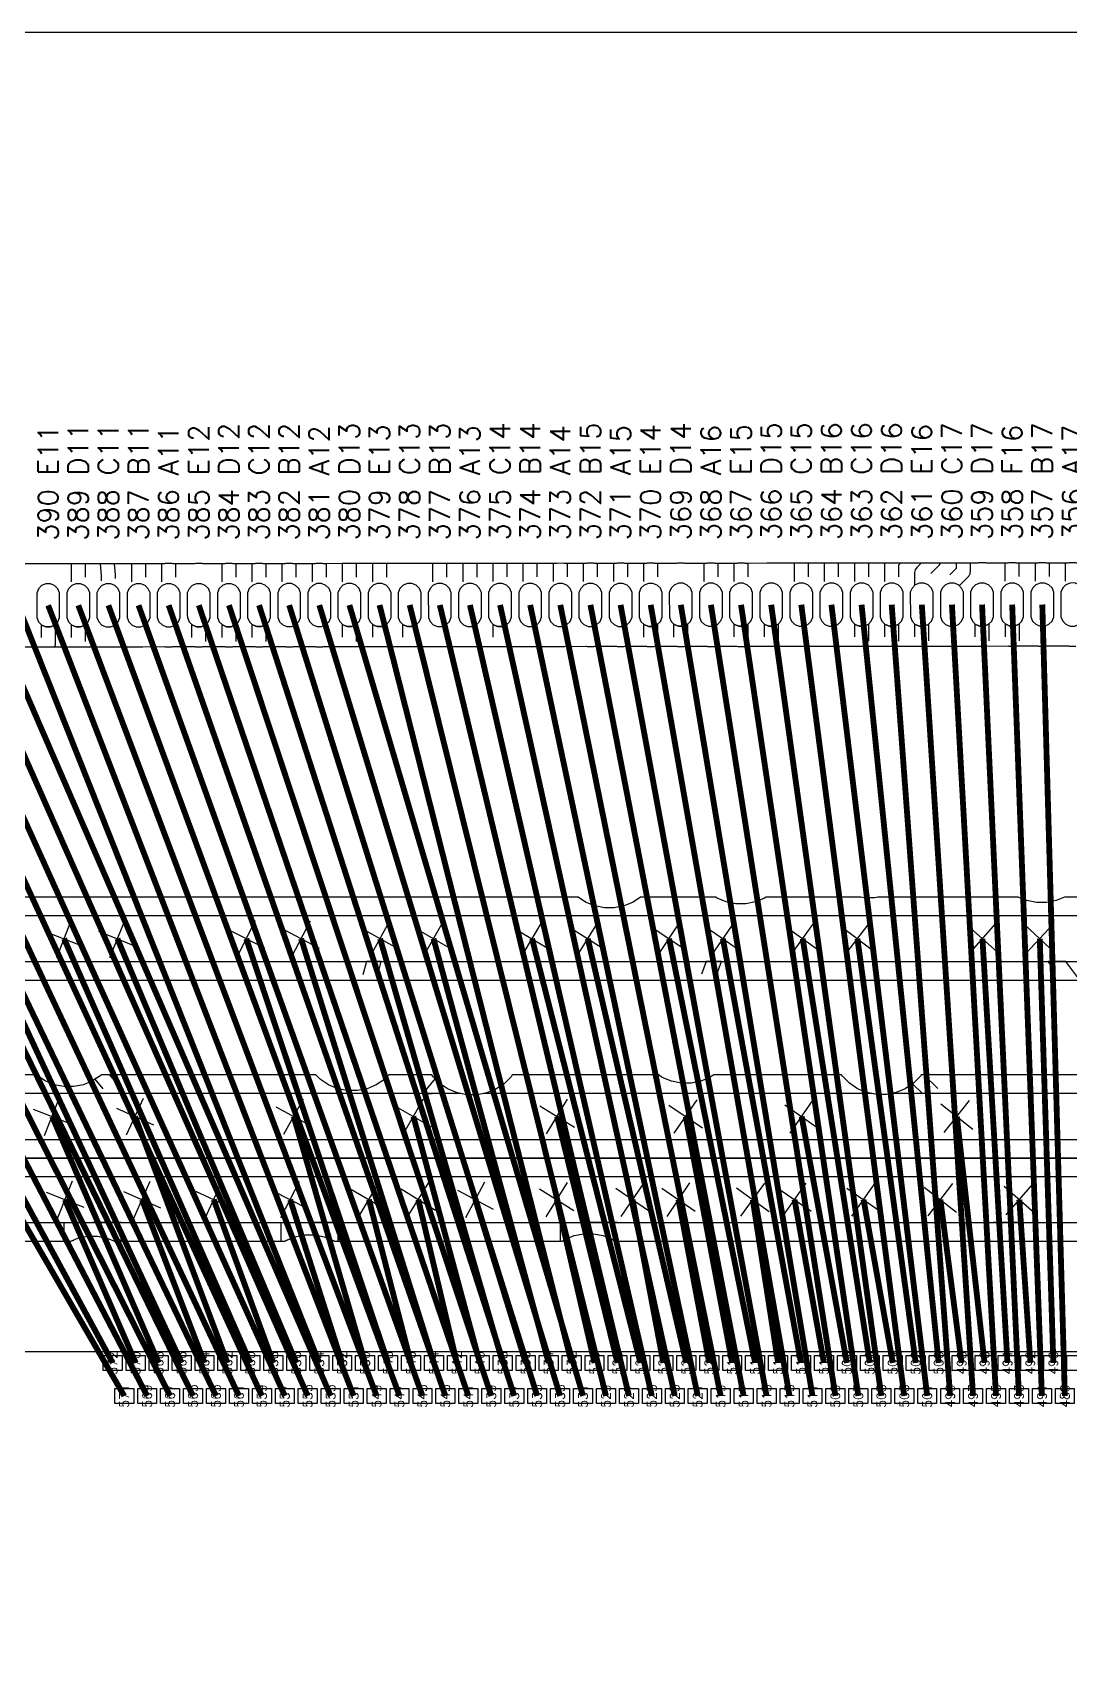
# Model space of a CAD drawing. Extents: x -8.5 to 8.5, y -8.5 to 8.5.
# Drawn here: x -3.71 to -0.1, y 2.83 to 8.5 of the extents above; entities that cross this region are included whole.
import ezdxf
from ezdxf.enums import TextEntityAlignment as Align

# ---------------------------------------------------------------- set-up
doc = ezdxf.new("R2010")
doc.units = 0
doc.header["$MEASUREMENT"] = 0
doc.linetypes.add('DASHED', pattern=[0.03, 0.015, -0.015])
for name, color, linetype in [('COPPER', 40, 'CONTINUOUS'), ('DIE_1', 5, 'CONTINUOUS'), ('DIE_PAD_1', 7, 'CONTINUOUS'), ('DIE_PAD_TEXT_1', 5, 'CONTINUOUS'), ('DIE_TEXT_1', 5, 'CONTINUOUS'), ('FINGER_PAD_1', 7, 'CONTINUOUS'), ('FINGER_TEXT_1', 4, 'CONTINUOUS'), ('RING_5', 1, 'CONTINUOUS'), ('RING_6', 6, 'CONTINUOUS'), ('RING_7', 3, 'CONTINUOUS'), ('TOPSOLDERMASK', 4, 'CONTINUOUS'), ('WIRE_TIER_1', 3, 'CONTINUOUS'), ('WIRE_TIER_2', 1, 'CONTINUOUS'), ('WIRE_TIER_3', 6, 'CONTINUOUS')]:
    doc.layers.add(name, color=color, linetype=linetype)
doc.styles.add('FONT0', font='romans', dxfattribs={"height": 1})

# ---------------------------------------------------------------- blocks, each defined once
blk = doc.blocks.new('FINGER-100X250OBR_1')
at = {"layer": 'FINGER_PAD_1', "flags": 128}
blk.add_lwpolyline([(0.00795, 0.07499), (-0.00795, 0.07499), (-0.02265, 0.0689), (-0.0339, 0.05765), (-0.03999, 0.04295), (-0.04, 0.035), (-0.04, -0.035), (-0.03999, -0.04295), (-0.0339, -0.05765), (-0.02265, -0.0689), (-0.00795, -0.07499), (0.00795, -0.07499), (0.02265, -0.0689), (0.0339, -0.05765), (0.03999, -0.04295), (0.04, -0.035), (0.04, 0.035), (0.03999, 0.04295), (0.0339, 0.05765), (0.02265, 0.0689)], close=True, dxfattribs=at)
blk = doc.blocks.new('WIRE_TIER_1')
at = {"layer": 'WIRE_TIER_1', "flags": 128}
for points in [[(0.04999, 0.04999), (-0.04999, -0.04998)], [(-0.04998, 0.04999), (0.04997, -0.04999)]]:
    blk.add_lwpolyline(points, dxfattribs=at)

msp = doc.modelspace()

# ---------------------------------------------------------------- linework, layer by layer
at = {"layer": 'COPPER', "linetype": 'DASHED', "ltscale": 2, "flags": 128}
for points in [[(-3.54153, 6.64766), (-3.56515, 6.64765), (-3.56788, 6.6471), (-3.57832, 6.64709), (-3.5783, 6.60766), (-3.57829, 6.60761), (-3.57826, 6.56922), (-3.57594, 6.57155), (-3.56124, 6.57765), (-3.54534, 6.57766), (-3.53063, 6.57158), (-3.52829, 6.56924), (-3.52832, 6.60761), (-3.52831, 6.60766), (-3.52832, 6.60771), (-3.52835, 6.64714), (-3.53884, 6.64713)], [(-3.43648, 6.64774), (-3.4601, 6.64773), (-3.46282, 6.64719), (-3.477, 6.64718), (-3.47325, 6.60653), (-3.47322, 6.5693), (-3.47089, 6.57163), (-3.45619, 6.57773), (-3.44029, 6.57774), (-3.42558, 6.57166), (-3.42324, 6.56933), (-3.42327, 6.60755), (-3.42326, 6.60774), (-3.42338, 6.61003), (-3.42338, 6.61007), (-3.42339, 6.61019), (-3.4234, 6.61027), (-3.42681, 6.64722), (-3.43381, 6.64721)], [(-3.33143, 6.64782), (-3.35505, 6.64781), (-3.35775, 6.64727), (-3.36823, 6.64726), (-3.3682, 6.60782), (-3.3682, 6.60781), (-3.36817, 6.56938), (-3.36584, 6.57171), (-3.35114, 6.57781), (-3.33524, 6.57782), (-3.32053, 6.57174), (-3.31819, 6.56941), (-3.31822, 6.60763), (-3.31821, 6.60782), (-3.31823, 6.6082), (-3.31826, 6.6473), (-3.32877, 6.64729)], [(-3.22638, 6.64791), (-3.25, 6.6479), (-3.25273, 6.64735), (-3.26318, 6.64734), (-3.26312, 6.56947), (-3.26079, 6.5718), (-3.24609, 6.5779), (-3.23019, 6.57791), (-3.21548, 6.57183), (-3.21315, 6.5695), (-3.2132, 6.64739), (-3.22369, 6.64738)], [(-3.01628, 6.64807), (-3.0399, 6.64806), (-3.0426, 6.64752), (-3.05307, 6.64751), (-3.05305, 6.60807), (-3.05304, 6.60802), (-3.05301, 6.56963), (-3.05069, 6.57196), (-3.03599, 6.57806), (-3.02009, 6.57807), (-3.00538, 6.57199), (-3.00304, 6.56965), (-3.00307, 6.60802), (-3.00306, 6.60807), (-3.00307, 6.60812), (-3.0031, 6.64755), (-3.01362, 6.64754)], [(-2.91123, 6.64816), (-2.93485, 6.64815), (-2.93758, 6.6476), (-2.94803, 6.64759), (-2.948, 6.60816), (-2.94799, 6.60811), (-2.94796, 6.56972), (-2.94564, 6.57205), (-2.93094, 6.57815), (-2.91504, 6.57816), (-2.90033, 6.57208), (-2.89799, 6.56974), (-2.89802, 6.60811), (-2.89801, 6.60816), (-2.89802, 6.60821), (-2.89805, 6.64764), (-2.90854, 6.64763)], [(-2.80618, 6.64824), (-2.8298, 6.64823), (-2.83251, 6.64769), (-2.84298, 6.64768), (-2.84292, 6.5698), (-2.84059, 6.57213), (-2.82589, 6.57823), (-2.80999, 6.57824), (-2.79528, 6.57216), (-2.79295, 6.56983), (-2.793, 6.64772), (-2.80351, 6.64771)], [(-2.70113, 6.64833), (-2.72475, 6.64832), (-2.72749, 6.64777), (-2.73793, 6.64776), (-2.7379, 6.60833), (-2.7379, 6.60832), (-2.73787, 6.56989), (-2.73554, 6.57222), (-2.72084, 6.57832), (-2.70494, 6.57833), (-2.69023, 6.57225), (-2.68789, 6.56992), (-2.68792, 6.60814), (-2.68791, 6.60833), (-2.68793, 6.60871), (-2.68796, 6.6478), (-2.69843, 6.64779)], [(-2.59608, 6.64841), (-2.6197, 6.6484), (-2.62243, 6.64786), (-2.63288, 6.64785), (-2.63285, 6.60841), (-2.63284, 6.60836), (-2.63281, 6.56997), (-2.63049, 6.5723), (-2.61579, 6.5784), (-2.59989, 6.57841), (-2.58518, 6.57233), (-2.58284, 6.56999), (-2.58287, 6.60836), (-2.58286, 6.60841), (-2.58287, 6.60846), (-2.5829, 6.64789), (-2.59339, 6.64788)], [(-2.49103, 6.64849), (-2.51465, 6.64848), (-2.51736, 6.64794), (-2.52783, 6.64793), (-2.5278, 6.60849), (-2.52779, 6.60844), (-2.52776, 6.57005), (-2.52544, 6.57238), (-2.51074, 6.57848), (-2.49484, 6.57849), (-2.48013, 6.57241), (-2.47779, 6.57007), (-2.47782, 6.60844), (-2.47781, 6.60849), (-2.47782, 6.60854), (-2.47785, 6.64797), (-2.48836, 6.64796)], [(-2.28093, 6.64866), (-2.30455, 6.64865), (-2.30728, 6.64811), (-2.31765, 6.6481), (-2.31763, 6.57026), (-2.31534, 6.57255), (-2.30064, 6.57865), (-2.28474, 6.57866), (-2.27003, 6.57258), (-2.26766, 6.57022), (-2.26768, 6.64814), (-2.27824, 6.64813)], [(-2.17588, 6.64874), (-2.1995, 6.64873), (-2.20221, 6.64819), (-2.21268, 6.64818), (-2.21262, 6.5703), (-2.21029, 6.57263), (-2.19559, 6.57873), (-2.17969, 6.57874), (-2.16498, 6.57266), (-2.16265, 6.57033), (-2.16271, 6.64822), (-2.17321, 6.64821)], [(-2.07083, 6.64883), (-2.09445, 6.64882), (-2.09719, 6.64827), (-2.10763, 6.64826), (-2.1076, 6.60883), (-2.10759, 6.60878), (-2.10756, 6.57039), (-2.10524, 6.57272), (-2.09054, 6.57882), (-2.07464, 6.57883), (-2.05993, 6.57275), (-2.05759, 6.57041), (-2.05762, 6.60878), (-2.05761, 6.60883), (-2.05762, 6.60888), (-2.05765, 6.64831), (-2.06813, 6.6483)], [(-1.96578, 6.64891), (-1.9894, 6.6489), (-1.99212, 6.64836), (-2.00258, 6.64835), (-2.00252, 6.57047), (-2.00019, 6.5728), (-1.98549, 6.5789), (-1.96959, 6.57891), (-1.95488, 6.57283), (-1.95254, 6.5705), (-1.9526, 6.64839), (-1.9631, 6.64838)], [(-1.86073, 6.649), (-1.88435, 6.64899), (-1.88711, 6.64844), (-1.89753, 6.64843), (-1.8975, 6.609), (-1.89749, 6.60879), (-1.89746, 6.57056), (-1.89514, 6.57289), (-1.88044, 6.57899), (-1.86454, 6.579), (-1.84983, 6.57292), (-1.84749, 6.57058), (-1.84752, 6.60881), (-1.84751, 6.609), (-1.84752, 6.60919), (-1.84755, 6.64847), (-1.85801, 6.64846)], [(-1.75568, 6.64908), (-1.7793, 6.64907), (-1.78204, 6.64852), (-1.79248, 6.64851), (-1.79245, 6.60908), (-1.79244, 6.60887), (-1.79241, 6.57064), (-1.79009, 6.57297), (-1.77539, 6.57907), (-1.75949, 6.57908), (-1.74478, 6.573), (-1.74244, 6.57066), (-1.74247, 6.60889), (-1.74246, 6.60908), (-1.74247, 6.60927), (-1.7425, 6.64856), (-1.75298, 6.64855)], [(-1.65063, 6.64916), (-1.67425, 6.64915), (-1.67697, 6.64861), (-1.68743, 6.6486), (-1.6874, 6.60916), (-1.6874, 6.60915), (-1.68737, 6.57072), (-1.68504, 6.57305), (-1.67034, 6.57915), (-1.65444, 6.57916), (-1.63973, 6.57308), (-1.63739, 6.57075), (-1.63742, 6.60897), (-1.63741, 6.60916), (-1.63743, 6.60954), (-1.63746, 6.64864), (-1.64795, 6.64863)], [(-1.54558, 6.64925), (-1.5692, 6.64924), (-1.57196, 6.64869), (-1.58237, 6.64868), (-1.58235, 6.60925), (-1.58234, 6.6092), (-1.58231, 6.57081), (-1.57999, 6.57314), (-1.56529, 6.57924), (-1.54939, 6.57925), (-1.53468, 6.57317), (-1.53234, 6.57083), (-1.53237, 6.6092), (-1.53236, 6.60925), (-1.53237, 6.6093), (-1.5324, 6.64872), (-1.54287, 6.64871)], [(-1.33548, 6.64941), (-1.3591, 6.6494), (-1.36182, 6.64886), (-1.37228, 6.64885), (-1.37225, 6.60941), (-1.37224, 6.6092), (-1.37221, 6.57097), (-1.36989, 6.5733), (-1.35519, 6.5794), (-1.33929, 6.57941), (-1.32458, 6.57333), (-1.32224, 6.57099), (-1.32227, 6.60922), (-1.32226, 6.60941), (-1.32227, 6.6096), (-1.3223, 6.64889), (-1.3328, 6.64888)], [(-1.23043, 6.6495), (-1.25405, 6.64949), (-1.2568, 6.64894), (-1.26723, 6.64893), (-1.2672, 6.6095), (-1.26719, 6.60945), (-1.26716, 6.57106), (-1.26484, 6.57339), (-1.25014, 6.57949), (-1.23424, 6.5795), (-1.21953, 6.57342), (-1.21719, 6.57108), (-1.21722, 6.60945), (-1.21721, 6.6095), (-1.21722, 6.60955), (-1.21725, 6.64897), (-1.22772, 6.64896)], [(-1.02033, 6.64967), (-1.04395, 6.64966), (-1.04672, 6.64911), (-1.05712, 6.6491), (-1.05707, 6.57123), (-1.05474, 6.57356), (-1.04004, 6.57966), (-1.02414, 6.57967), (-1.00943, 6.57359), (-1.00709, 6.57125), (-1.00715, 6.64914), (-1.0176, 6.64913)], [(-0.91528, 6.64975), (-0.9389, 6.64974), (-0.94165, 6.64919), (-0.95208, 6.64918), (-0.95202, 6.5713), (-0.94969, 6.57364), (-0.93499, 6.57974), (-0.91909, 6.57975), (-0.90438, 6.57367), (-0.90205, 6.57134), (-0.9021, 6.64922), (-0.91257, 6.64921)], [(-0.81023, 6.64983), (-0.83385, 6.64982), (-0.83659, 6.64927), (-0.84702, 6.64926), (-0.847, 6.60983), (-0.84699, 6.60978), (-0.84696, 6.57139), (-0.84464, 6.57372), (-0.82994, 6.57982), (-0.81404, 6.57983), (-0.79933, 6.57375), (-0.79699, 6.57141), (-0.79702, 6.60978), (-0.79701, 6.60983), (-0.79702, 6.60988), (-0.79705, 6.64931), (-0.80754, 6.6493)], [(-0.70518, 6.64992), (-0.7288, 6.64991), (-0.73157, 6.64936), (-0.74197, 6.64935), (-0.74195, 6.60992), (-0.74194, 6.60987), (-0.74191, 6.57148), (-0.73959, 6.57381), (-0.72489, 6.57991), (-0.70899, 6.57992), (-0.69428, 6.57384), (-0.69194, 6.5715), (-0.69197, 6.60987), (-0.69196, 6.60992), (-0.69197, 6.60997), (-0.69199, 6.64319), (-0.68579, 6.64939), (-0.70245, 6.64938)], [(-0.60013, 6.65), (-0.61444, 6.64999), (-0.6296, 6.63483), (-0.62959, 6.63482), (-0.63501, 6.62672), (-0.63691, 6.61716), (-0.6369, 6.61711), (-0.6369, 6.60998), (-0.63689, 6.60995), (-0.63686, 6.57156), (-0.63454, 6.57389), (-0.61984, 6.57999), (-0.60394, 6.58), (-0.58923, 6.57392), (-0.58689, 6.57158), (-0.58692, 6.60682), (-0.54989, 6.64387), (-0.54613, 6.6495), (-0.59742, 6.64946)], [(-0.44257, 6.64959), (-0.4924, 6.64955), (-0.49255, 6.64958), (-0.49255, 6.63045), (-0.52441, 6.59858), (-0.52452, 6.59848), (-0.52617, 6.59666), (-0.52763, 6.59469), (-0.52889, 6.59259), (-0.52994, 6.59037), (-0.53077, 6.58806), (-0.53136, 6.58568), (-0.53172, 6.58326), (-0.53184, 6.58081), (-0.53184, 6.5808), (-0.53183, 6.57163), (-0.5295, 6.57397), (-0.5148, 6.58007), (-0.4989, 6.58008), (-0.48419, 6.574), (-0.48126, 6.57107), (-0.44989, 6.60243), (-0.44824, 6.60425), (-0.44678, 6.60622), (-0.44552, 6.60832), (-0.44447, 6.61054), (-0.44364, 6.61285), (-0.44305, 6.61523), (-0.44269, 6.61765), (-0.44256, 6.6201), (-0.44257, 6.62029)], [(-0.28499, 6.65025), (-0.30861, 6.65024), (-0.31136, 6.64969), (-0.32179, 6.64968), (-0.32176, 6.61025), (-0.32175, 6.6102), (-0.32172, 6.57181), (-0.3194, 6.57414), (-0.3047, 6.58024), (-0.2888, 6.58025), (-0.27409, 6.57417), (-0.27175, 6.57183), (-0.27178, 6.6102), (-0.27177, 6.61025), (-0.27178, 6.6103), (-0.27181, 6.64972), (-0.28228, 6.64971)], [(-0.17994, 6.65034), (-0.20356, 6.65033), (-0.20634, 6.64977), (-0.21674, 6.64976), (-0.21668, 6.5719), (-0.21435, 6.57423), (-0.19965, 6.58033), (-0.18375, 6.58034), (-0.16904, 6.57426), (-0.16671, 6.57193), (-0.16677, 6.64981), (-0.1772, 6.6498)], [(-0.07489, 6.65042), (-0.09851, 6.65041), (-0.10128, 6.64986), (-0.11169, 6.64985), (-0.11166, 6.61042), (-0.11165, 6.61021), (-0.11162, 6.57198), (-0.1093, 6.57431), (-0.0946, 6.58041), (-0.0787, 6.58042), (-0.06399, 6.57434), (-0.06165, 6.572), (-0.06168, 6.61023), (-0.06167, 6.61042), (-0.06168, 6.61061), (-0.06171, 6.64989), (-0.07217, 6.64988)], [(-3.63324, 6.43601), (-3.63557, 6.43368), (-3.65027, 6.42758), (-3.66617, 6.42757), (-3.68088, 6.43365), (-3.68322, 6.43598), (-3.68319, 6.39757), (-3.68318, 6.39736), (-3.68317, 6.37581), (-3.70091, 6.35807), (-3.67261, 6.35809), (-3.66998, 6.35757), (-3.64636, 6.35758), (-3.64369, 6.35811), (-3.63429, 6.35812), (-3.63425, 6.35823), (-3.63366, 6.36061), (-3.6333, 6.36303), (-3.63317, 6.36548), (-3.63318, 6.36567), (-3.63321, 6.39738), (-3.6332, 6.39757), (-3.63321, 6.39776)], [(-3.5282, 6.4361), (-3.53052, 6.43377), (-3.54522, 6.42767), (-3.56112, 6.42766), (-3.57583, 6.43374), (-3.57817, 6.43608), (-3.57814, 6.39766), (-3.57814, 6.39765), (-3.57811, 6.35816), (-3.56753, 6.35817), (-3.56493, 6.35766), (-3.54131, 6.35767), (-3.53867, 6.3582), (-3.52813, 6.35821), (-3.52816, 6.39747), (-3.52815, 6.39766), (-3.52817, 6.39804)], [(-3.108, 6.43643), (-3.11032, 6.4341), (-3.12502, 6.428), (-3.14092, 6.42799), (-3.15563, 6.43407), (-3.15797, 6.43641), (-3.15794, 6.39799), (-3.15794, 6.39797), (-3.15791, 6.3585), (-3.14735, 6.35851), (-3.14473, 6.35799), (-3.12111, 6.358), (-3.11845, 6.35853), (-3.10793, 6.35854), (-3.10796, 6.3978), (-3.10795, 6.39799), (-3.10797, 6.39837)], [(-3.00295, 6.43651), (-3.00527, 6.43418), (-3.01997, 6.42808), (-3.03587, 6.42807), (-3.05058, 6.43415), (-3.05292, 6.43649), (-3.05289, 6.39807), (-3.05289, 6.39806), (-3.05286, 6.35858), (-3.04232, 6.35859), (-3.03968, 6.35807), (-3.01606, 6.35808), (-3.01338, 6.35861), (-3.00288, 6.35862), (-3.00291, 6.39788), (-3.0029, 6.39807), (-3.00292, 6.39845)], [(-2.8979, 6.4366), (-2.90022, 6.43427), (-2.91492, 6.42817), (-2.93082, 6.42816), (-2.94553, 6.43424), (-2.94787, 6.43658), (-2.94784, 6.39816), (-2.94784, 6.39815), (-2.94781, 6.35867), (-2.93723, 6.35868), (-2.93463, 6.35816), (-2.91101, 6.35817), (-2.90837, 6.3587), (-2.89783, 6.35871), (-2.89786, 6.39797), (-2.89785, 6.39816), (-2.89787, 6.39854)], [(-2.58275, 6.43685), (-2.58507, 6.43452), (-2.59977, 6.42842), (-2.61567, 6.42841), (-2.63038, 6.43449), (-2.63272, 6.43683), (-2.63269, 6.39841), (-2.63269, 6.3984), (-2.63266, 6.35892), (-2.62209, 6.35893), (-2.61948, 6.35841), (-2.59586, 6.35842), (-2.59321, 6.35895), (-2.58268, 6.35896), (-2.58271, 6.39822), (-2.5827, 6.39841), (-2.58272, 6.39879)], [(-2.4777, 6.43693), (-2.48002, 6.4346), (-2.49472, 6.4285), (-2.51062, 6.42849), (-2.52533, 6.43457), (-2.52767, 6.43691), (-2.52764, 6.39849), (-2.52764, 6.39848), (-2.52761, 6.359), (-2.51705, 6.35901), (-2.51443, 6.35849), (-2.49081, 6.3585), (-2.48815, 6.35903), (-2.47763, 6.35904), (-2.47766, 6.3983), (-2.47765, 6.39849), (-2.47767, 6.39887)], [(-2.37264, 6.43702), (-2.37497, 6.43469), (-2.38967, 6.42859), (-2.40557, 6.42858), (-2.42028, 6.43466), (-2.42262, 6.43699), (-2.42259, 6.39858), (-2.42258, 6.39837), (-2.42255, 6.35908), (-2.41197, 6.35909), (-2.40938, 6.35858), (-2.38576, 6.35859), (-2.38313, 6.35912), (-2.37258, 6.35913), (-2.37261, 6.39839), (-2.3726, 6.39858), (-2.37261, 6.39877)], [(-2.0575, 6.43727), (-2.05982, 6.43494), (-2.07452, 6.42884), (-2.09042, 6.42883), (-2.10513, 6.43491), (-2.10747, 6.43725), (-2.10744, 6.39883), (-2.10744, 6.39882), (-2.10741, 6.35933), (-2.09682, 6.35934), (-2.09423, 6.35883), (-2.07061, 6.35884), (-2.06798, 6.35937), (-2.05743, 6.35938), (-2.05746, 6.39864), (-2.05745, 6.39883), (-2.05747, 6.39921)], [(-1.53225, 6.43769), (-1.53457, 6.43536), (-1.54927, 6.42926), (-1.56517, 6.42925), (-1.57988, 6.43533), (-1.58222, 6.43767), (-1.58219, 6.39925), (-1.58219, 6.39924), (-1.58216, 6.35975), (-1.57156, 6.35976), (-1.56898, 6.35925), (-1.54536, 6.35926), (-1.54274, 6.35978), (-1.53218, 6.35979), (-1.53221, 6.39906), (-1.5322, 6.39925), (-1.53222, 6.39963)], [(-1.4272, 6.43777), (-1.42952, 6.43544), (-1.44422, 6.42934), (-1.46012, 6.42933), (-1.47483, 6.43541), (-1.47717, 6.43775), (-1.47714, 6.39933), (-1.47714, 6.39932), (-1.47711, 6.35983), (-1.46652, 6.35984), (-1.46393, 6.35933), (-1.44031, 6.35934), (-1.43767, 6.35987), (-1.42713, 6.35988), (-1.42716, 6.39914), (-1.42715, 6.39933), (-1.42717, 6.39971)], [(-1.2171, 6.43794), (-1.21942, 6.43561), (-1.23412, 6.42951), (-1.25002, 6.4295), (-1.26473, 6.43558), (-1.26707, 6.43792), (-1.26704, 6.3995), (-1.26704, 6.39949), (-1.26701, 6.36), (-1.25641, 6.36001), (-1.25383, 6.3595), (-1.23021, 6.35951), (-1.22759, 6.36003), (-1.21703, 6.36004), (-1.21706, 6.39945), (-1.21705, 6.3995), (-1.21707, 6.3996)], [(-1.11205, 6.43802), (-1.11437, 6.43569), (-1.12907, 6.42959), (-1.14497, 6.42958), (-1.15968, 6.43566), (-1.16202, 6.438), (-1.16199, 6.39958), (-1.16199, 6.39957), (-1.16196, 6.36008), (-1.15138, 6.36009), (-1.14878, 6.35958), (-1.12516, 6.35959), (-1.12252, 6.36012), (-1.11198, 6.36013), (-1.11201, 6.39939), (-1.112, 6.39958), (-1.11202, 6.39996)], [(-0.7969, 6.43827), (-0.79922, 6.43594), (-0.81392, 6.42984), (-0.82982, 6.42983), (-0.84453, 6.43591), (-0.84687, 6.43825), (-0.84684, 6.39983), (-0.84684, 6.39982), (-0.84681, 6.36033), (-0.83623, 6.36034), (-0.83363, 6.35983), (-0.81001, 6.35984), (-0.80737, 6.36037), (-0.79683, 6.36038), (-0.79686, 6.39964), (-0.79685, 6.39983), (-0.79687, 6.40021)], [(-0.69185, 6.43836), (-0.69417, 6.43603), (-0.70887, 6.42993), (-0.72477, 6.42992), (-0.73948, 6.436), (-0.74182, 6.43834), (-0.74179, 6.39992), (-0.74179, 6.39991), (-0.74176, 6.36042), (-0.73114, 6.36043), (-0.72858, 6.35992), (-0.70496, 6.35993), (-0.70235, 6.36045), (-0.69178, 6.36046), (-0.69181, 6.39973), (-0.6918, 6.39992), (-0.69182, 6.4003)], [(-0.58679, 6.43844), (-0.58912, 6.43611), (-0.60382, 6.43001), (-0.61972, 6.43), (-0.63443, 6.43608), (-0.63677, 6.43842), (-0.63671, 6.3605), (-0.62611, 6.36051), (-0.62353, 6.36), (-0.59991, 6.36001), (-0.59729, 6.36053), (-0.58674, 6.36054)], [(-0.3767, 6.43861), (-0.37903, 6.43628), (-0.39373, 6.43018), (-0.40963, 6.43017), (-0.42434, 6.43625), (-0.42668, 6.43858), (-0.42665, 6.40017), (-0.42664, 6.39996), (-0.42661, 6.36067), (-0.41601, 6.36068), (-0.41344, 6.36017), (-0.38982, 6.36018), (-0.38721, 6.3607), (-0.37664, 6.36071), (-0.37667, 6.39998), (-0.37666, 6.40017), (-0.37667, 6.40036)], [(-0.27166, 6.43869), (-0.27398, 6.43636), (-0.28868, 6.43026), (-0.30458, 6.43025), (-0.31929, 6.43633), (-0.32163, 6.43867), (-0.3216, 6.40025), (-0.3216, 6.40024), (-0.32157, 6.36075), (-0.31097, 6.36076), (-0.30839, 6.36025), (-0.28477, 6.36026), (-0.28215, 6.36078), (-0.2716, 6.36079), (-0.27162, 6.40006), (-0.27161, 6.40025), (-0.27163, 6.40063)], [(-2.49665, 5.26), (-2.54846, 5.26), (-2.56618, 5.195), (-2.51437, 5.195)], [(-1.30983, 5.26), (-1.36348, 5.26), (-1.38886, 5.195), (-1.33521, 5.195)], [(-0.1094, 5.26), (-0.17181, 5.26), (-0.12317, 5.195), (-0.06076, 5.195)], [(-3.44288, 4.865), (-3.4729, 4.865), (-3.47475, 4.86315), (-3.49502, 4.84961), (-3.45395, 4.8), (-3.38908, 4.8)], [(-2.30916, 4.85194), (-2.35164, 4.8), (-2.28708, 4.8), (-2.27049, 4.82028), (-2.29162, 4.8344)], [(-0.60496, 4.865), (-0.61373, 4.865), (-0.61681, 4.86039), (-0.64119, 4.83601), (-0.64459, 4.83374), (-0.60936, 4.8), (-0.5371, 4.8)], [(-3.40351, 4.35), (-3.60349, 4.35), (-3.60349, 4.285), (-3.57966, 4.285), (-3.55455, 4.2954), (-3.52074, 4.30213), (-3.48626, 4.30213), (-3.45245, 4.2954), (-3.42734, 4.285), (-3.40351, 4.285)], [(-2.64661, 4.35), (-2.84659, 4.35), (-2.84659, 4.285), (-2.83303, 4.285), (-2.8295, 4.28736), (-2.79765, 4.30055), (-2.76384, 4.30728), (-2.72936, 4.30728), (-2.69555, 4.30055), (-2.6637, 4.28736), (-2.66017, 4.285), (-2.64661, 4.285)], [(-1.67343, 4.35), (-1.87341, 4.35), (-1.87341, 4.285), (-1.86563, 4.285), (-1.85632, 4.29122), (-1.82447, 4.30441), (-1.79066, 4.31114), (-1.75618, 4.31114), (-1.72237, 4.30441), (-1.69052, 4.29122), (-1.68121, 4.285), (-1.67343, 4.285)], [(-0.26297, 4.35), (-0.46295, 4.35), (-0.46295, 4.285), (-0.26297, 4.285)]]:
    msp.add_lwpolyline(points, close=True, dxfattribs=at)
at = {"layer": 'DIE_1', "flags": 128}
msp.add_lwpolyline([(-3.9, -3.9), (-3.9, 3.9), (3.9, 3.9), (3.9, -3.9)], close=True, dxfattribs=at)
at = {"layer": 'DIE_PAD_1', "flags": 128}
for points in [[(-3.46606, 3.834), (-3.46606, 3.887), (-3.40006, 3.887), (-3.40006, 3.834)], [(-3.38606, 3.834), (-3.38606, 3.887), (-3.32006, 3.887), (-3.32006, 3.834)], [(-3.30606, 3.834), (-3.30606, 3.887), (-3.24006, 3.887), (-3.24006, 3.834)], [(-3.22606, 3.834), (-3.22606, 3.887), (-3.16006, 3.887), (-3.16006, 3.834)], [(-3.14606, 3.834), (-3.14606, 3.887), (-3.08006, 3.887), (-3.08006, 3.834)], [(-3.06606, 3.834), (-3.06606, 3.887), (-3.00006, 3.887), (-3.00006, 3.834)], [(-2.98606, 3.834), (-2.98606, 3.887), (-2.92006, 3.887), (-2.92006, 3.834)], [(-2.90606, 3.834), (-2.90606, 3.887), (-2.84006, 3.887), (-2.84006, 3.834)], [(-2.82606, 3.834), (-2.82606, 3.887), (-2.76006, 3.887), (-2.76006, 3.834)], [(-2.74606, 3.834), (-2.74606, 3.887), (-2.68006, 3.887), (-2.68006, 3.834)], [(-2.66606, 3.834), (-2.66606, 3.887), (-2.60006, 3.887), (-2.60006, 3.834)], [(-2.58606, 3.834), (-2.58606, 3.887), (-2.52006, 3.887), (-2.52006, 3.834)], [(-2.50606, 3.834), (-2.50606, 3.887), (-2.44006, 3.887), (-2.44006, 3.834)], [(-2.42606, 3.834), (-2.42606, 3.887), (-2.36006, 3.887), (-2.36006, 3.834)], [(-2.34606, 3.834), (-2.34606, 3.887), (-2.28006, 3.887), (-2.28006, 3.834)], [(-2.26606, 3.834), (-2.26606, 3.887), (-2.20006, 3.887), (-2.20006, 3.834)], [(-2.18606, 3.834), (-2.18606, 3.887), (-2.12006, 3.887), (-2.12006, 3.834)], [(-2.10606, 3.834), (-2.10606, 3.887), (-2.04006, 3.887), (-2.04006, 3.834)], [(-2.02606, 3.834), (-2.02606, 3.887), (-1.96006, 3.887), (-1.96006, 3.834)], [(-1.94606, 3.834), (-1.94606, 3.887), (-1.88006, 3.887), (-1.88006, 3.834)], [(-1.86606, 3.834), (-1.86606, 3.887), (-1.80006, 3.887), (-1.80006, 3.834)], [(-1.78606, 3.834), (-1.78606, 3.887), (-1.72006, 3.887), (-1.72006, 3.834)], [(-1.70606, 3.834), (-1.70606, 3.887), (-1.64006, 3.887), (-1.64006, 3.834)], [(-1.62606, 3.834), (-1.62606, 3.887), (-1.56006, 3.887), (-1.56006, 3.834)], [(-1.54606, 3.834), (-1.54606, 3.887), (-1.48006, 3.887), (-1.48006, 3.834)], [(-1.46606, 3.834), (-1.46606, 3.887), (-1.40006, 3.887), (-1.40006, 3.834)], [(-1.38606, 3.834), (-1.38606, 3.887), (-1.32006, 3.887), (-1.32006, 3.834)], [(-1.30606, 3.834), (-1.30606, 3.887), (-1.24006, 3.887), (-1.24006, 3.834)], [(-1.22606, 3.834), (-1.22606, 3.887), (-1.16006, 3.887), (-1.16006, 3.834)], [(-1.14606, 3.834), (-1.14606, 3.887), (-1.08006, 3.887), (-1.08006, 3.834)], [(-1.06606, 3.834), (-1.06606, 3.887), (-1.00006, 3.887), (-1.00006, 3.834)], [(-0.98606, 3.834), (-0.98606, 3.887), (-0.92006, 3.887), (-0.92006, 3.834)], [(-0.90606, 3.834), (-0.90606, 3.887), (-0.84006, 3.887), (-0.84006, 3.834)], [(-0.82606, 3.834), (-0.82606, 3.887), (-0.76006, 3.887), (-0.76006, 3.834)], [(-0.74606, 3.834), (-0.74606, 3.887), (-0.68006, 3.887), (-0.68006, 3.834)], [(-0.66606, 3.834), (-0.66606, 3.887), (-0.60006, 3.887), (-0.60006, 3.834)], [(-0.58606, 3.834), (-0.58606, 3.887), (-0.52006, 3.887), (-0.52006, 3.834)], [(-0.50606, 3.834), (-0.50606, 3.887), (-0.44006, 3.887), (-0.44006, 3.834)], [(-0.42606, 3.834), (-0.42606, 3.887), (-0.36006, 3.887), (-0.36006, 3.834)], [(-0.34606, 3.834), (-0.34606, 3.887), (-0.28006, 3.887), (-0.28006, 3.834)], [(-0.26606, 3.834), (-0.26606, 3.887), (-0.20006, 3.887), (-0.20006, 3.834)], [(-0.18606, 3.834), (-0.18606, 3.887), (-0.12006, 3.887), (-0.12006, 3.834)], [(-0.10606, 3.834), (-0.10606, 3.887), (-0.04006, 3.887), (-0.04006, 3.834)], [(-3.42606, 3.719), (-3.42606, 3.772), (-3.36006, 3.772), (-3.36006, 3.719)], [(-3.34606, 3.719), (-3.34606, 3.772), (-3.28006, 3.772), (-3.28006, 3.719)], [(-3.26606, 3.719), (-3.26606, 3.772), (-3.20006, 3.772), (-3.20006, 3.719)], [(-3.18606, 3.719), (-3.18606, 3.772), (-3.12006, 3.772), (-3.12006, 3.719)], [(-3.10606, 3.719), (-3.10606, 3.772), (-3.04006, 3.772), (-3.04006, 3.719)], [(-3.02606, 3.719), (-3.02606, 3.772), (-2.96006, 3.772), (-2.96006, 3.719)], [(-2.94606, 3.719), (-2.94606, 3.772), (-2.88006, 3.772), (-2.88006, 3.719)], [(-2.86606, 3.719), (-2.86606, 3.772), (-2.80006, 3.772), (-2.80006, 3.719)], [(-2.78606, 3.719), (-2.78606, 3.772), (-2.72006, 3.772), (-2.72006, 3.719)], [(-2.70606, 3.719), (-2.70606, 3.772), (-2.64006, 3.772), (-2.64006, 3.719)], [(-2.62606, 3.719), (-2.62606, 3.772), (-2.56006, 3.772), (-2.56006, 3.719)], [(-2.54606, 3.719), (-2.54606, 3.772), (-2.48006, 3.772), (-2.48006, 3.719)], [(-2.46606, 3.719), (-2.46606, 3.772), (-2.40006, 3.772), (-2.40006, 3.719)], [(-2.38606, 3.719), (-2.38606, 3.772), (-2.32006, 3.772), (-2.32006, 3.719)], [(-2.30606, 3.719), (-2.30606, 3.772), (-2.24006, 3.772), (-2.24006, 3.719)], [(-2.22606, 3.719), (-2.22606, 3.772), (-2.16006, 3.772), (-2.16006, 3.719)], [(-2.14606, 3.719), (-2.14606, 3.772), (-2.08006, 3.772), (-2.08006, 3.719)], [(-2.06606, 3.719), (-2.06606, 3.772), (-2.00006, 3.772), (-2.00006, 3.719)], [(-1.98606, 3.719), (-1.98606, 3.772), (-1.92006, 3.772), (-1.92006, 3.719)], [(-1.90606, 3.719), (-1.90606, 3.772), (-1.84006, 3.772), (-1.84006, 3.719)], [(-1.82606, 3.719), (-1.82606, 3.772), (-1.76006, 3.772), (-1.76006, 3.719)], [(-1.74606, 3.719), (-1.74606, 3.772), (-1.68006, 3.772), (-1.68006, 3.719)], [(-1.66606, 3.719), (-1.66606, 3.772), (-1.60006, 3.772), (-1.60006, 3.719)], [(-1.58606, 3.719), (-1.58606, 3.772), (-1.52006, 3.772), (-1.52006, 3.719)], [(-1.50606, 3.719), (-1.50606, 3.772), (-1.44006, 3.772), (-1.44006, 3.719)], [(-1.42606, 3.719), (-1.42606, 3.772), (-1.36006, 3.772), (-1.36006, 3.719)], [(-1.34606, 3.719), (-1.34606, 3.772), (-1.28006, 3.772), (-1.28006, 3.719)], [(-1.26606, 3.719), (-1.26606, 3.772), (-1.20006, 3.772), (-1.20006, 3.719)], [(-1.18606, 3.719), (-1.18606, 3.772), (-1.12006, 3.772), (-1.12006, 3.719)], [(-1.10606, 3.719), (-1.10606, 3.772), (-1.04006, 3.772), (-1.04006, 3.719)], [(-1.02606, 3.719), (-1.02606, 3.772), (-0.96006, 3.772), (-0.96006, 3.719)], [(-0.94606, 3.719), (-0.94606, 3.772), (-0.88006, 3.772), (-0.88006, 3.719)], [(-0.86606, 3.719), (-0.86606, 3.772), (-0.80006, 3.772), (-0.80006, 3.719)], [(-0.78606, 3.719), (-0.78606, 3.772), (-0.72006, 3.772), (-0.72006, 3.719)], [(-0.70606, 3.719), (-0.70606, 3.772), (-0.64006, 3.772), (-0.64006, 3.719)], [(-0.62606, 3.719), (-0.62606, 3.772), (-0.56006, 3.772), (-0.56006, 3.719)], [(-0.54606, 3.719), (-0.54606, 3.772), (-0.48006, 3.772), (-0.48006, 3.719)], [(-0.46606, 3.719), (-0.46606, 3.772), (-0.40006, 3.772), (-0.40006, 3.719)], [(-0.38606, 3.719), (-0.38606, 3.772), (-0.32006, 3.772), (-0.32006, 3.719)], [(-0.30606, 3.719), (-0.30606, 3.772), (-0.24006, 3.772), (-0.24006, 3.719)], [(-0.22606, 3.719), (-0.22606, 3.772), (-0.16006, 3.772), (-0.16006, 3.719)], [(-0.14606, 3.719), (-0.14606, 3.772), (-0.08006, 3.772), (-0.08006, 3.719)]]:
    msp.add_lwpolyline(points, close=True, dxfattribs=at)
at = {"layer": 'DIE_TEXT_1'}
msp.add_lwpolyline([(-8.5, -8.5), (8.5, -8.5), (8.5, 8.5), (-8.5, 8.5), (-8.5, -8.5)], dxfattribs=at)
at = {"layer": 'RING_5', "flags": 128}
msp.add_lwpolyline([(3.2, 4.51), (-4.15267, 4.51), (-4.51, 4.15267), (-4.51, 2.6), (-4.35, 2.6), (-4.35, 4.0864), (-4.0864, 4.35), (3.2, 4.35)], close=True, dxfattribs=at)
at = {"layer": 'RING_6', "flags": 128}
msp.add_lwpolyline([(3.55112, 4.8), (-0.72014, 4.8), (-0.73551, 4.79694), (-0.76999, 4.79694), (-0.78536, 4.8), (-2.13936, 4.8), (-2.16282, 4.79533), (-2.1973, 4.79533), (-2.22076, 4.8), (-4.27279, 4.8), (-4.8, 4.27279), (-4.8, 2.82963), (-4.64, 2.82963), (-4.64, 4.20652), (-4.20652, 4.64), (3.55112, 4.64)], close=True, dxfattribs=at)
at = {"layer": 'RING_7', "flags": 128}
msp.add_lwpolyline([(4.08666, 5.42), (-4.5296, 5.42), (-5.42, 4.5296), (-5.42, 3.20407), (-5.26, 3.20407), (-5.26, 4.46333), (-4.46333, 5.26), (4.08666, 5.26)], close=True, dxfattribs=at)
at = {"layer": 'TOPSOLDERMASK', "flags": 128}
for points in [[(-0.07489, 6.65042), (-0.09851, 6.65041), (-0.10128, 6.64986), (-0.1772, 6.6498), (-0.17994, 6.65034), (-0.20356, 6.65033), (-0.20634, 6.64977), (-0.28228, 6.64971), (-0.28499, 6.65025), (-0.30861, 6.65024), (-0.31136, 6.64969), (-0.38731, 6.64963), (-0.39004, 6.65017), (-0.41366, 6.65016), (-0.41643, 6.64961), (-0.4924, 6.64955), (-0.49509, 6.65008), (-0.51871, 6.65007), (-0.52144, 6.64952), (-0.59742, 6.64946), (-0.60013, 6.65), (-0.62375, 6.64999), (-0.6265, 6.64944), (-0.70245, 6.64938), (-0.70518, 6.64992), (-0.7288, 6.64991), (-0.73157, 6.64936), (-0.80754, 6.6493), (-0.81023, 6.64983), (-0.83385, 6.64982), (-0.83659, 6.64927), (-0.91257, 6.64921), (-0.91528, 6.64975), (-0.9389, 6.64974), (-0.94165, 6.64919), (-1.0176, 6.64913), (-1.02033, 6.64967), (-1.04395, 6.64966), (-1.04672, 6.64911), (-1.12268, 6.64905), (-1.12538, 6.64958), (-1.149, 6.64957), (-1.15174, 6.64902), (-1.22772, 6.64896), (-1.23043, 6.6495), (-1.25405, 6.64949), (-1.2568, 6.64894), (-1.3328, 6.64888), (-1.33548, 6.64941), (-1.3591, 6.6494), (-1.36182, 6.64886), (-1.43783, 6.6488), (-1.44053, 6.64933), (-1.46415, 6.64932), (-1.46689, 6.64877), (-1.54287, 6.64871), (-1.54558, 6.64925), (-1.5692, 6.64924), (-1.57196, 6.64869), (-1.64795, 6.64863), (-1.65063, 6.64916), (-1.67425, 6.64915), (-1.67697, 6.64861), (-1.75298, 6.64855), (-1.75568, 6.64908), (-1.7793, 6.64907), (-1.78204, 6.64852), (-1.85801, 6.64846), (-1.86073, 6.649), (-1.88435, 6.64899), (-1.88711, 6.64844), (-1.9631, 6.64838), (-1.96578, 6.64891), (-1.9894, 6.6489), (-1.99212, 6.64836), (-2.06813, 6.6483), (-2.07083, 6.64883), (-2.09445, 6.64882), (-2.09719, 6.64827), (-2.17321, 6.64821), (-2.17588, 6.64874), (-2.1995, 6.64873), (-2.20221, 6.64819), (-2.27824, 6.64813), (-2.28093, 6.64866), (-2.30455, 6.64865), (-2.30728, 6.64811), (-2.38328, 6.64805), (-2.38598, 6.64858), (-2.4096, 6.64857), (-2.41234, 6.64802), (-2.48836, 6.64796), (-2.49103, 6.64849), (-2.51465, 6.64848), (-2.51736, 6.64794), (-2.59339, 6.64788), (-2.59608, 6.64841), (-2.6197, 6.6484), (-2.62243, 6.64786), (-2.69843, 6.64779), (-2.70113, 6.64833), (-2.72475, 6.64832), (-2.72749, 6.64777), (-2.80351, 6.64771), (-2.80618, 6.64824), (-2.8298, 6.64823), (-2.83251, 6.64769), (-2.90854, 6.64763), (-2.91123, 6.64816), (-2.93485, 6.64815), (-2.93758, 6.6476), (-3.01362, 6.64754), (-3.01628, 6.64807), (-3.0399, 6.64806), (-3.0426, 6.64752), (-3.11866, 6.64746), (-3.12133, 6.64799), (-3.14495, 6.64798), (-3.14766, 6.64744), (-3.22369, 6.64738), (-3.22638, 6.64791), (-3.25, 6.6479), (-3.25273, 6.64735), (-3.32877, 6.64729), (-3.33143, 6.64782), (-3.35505, 6.64781), (-3.35775, 6.64727), (-3.43381, 6.64721), (-3.43648, 6.64774), (-3.4601, 6.64773), (-3.46282, 6.64719), (-3.53884, 6.64713), (-3.54153, 6.64766), (-3.56515, 6.64765), (-3.56788, 6.6471), (-3.64392, 6.64704), (-3.64658, 6.64757), (-3.6702, 6.64756), (-3.6729, 6.64702), (-3.74895, 6.64696)], [(-3.74875, 6.35803), (-3.67261, 6.35809), (-3.66998, 6.35757), (-3.64636, 6.35758), (-3.64369, 6.35811), (-3.56753, 6.35817), (-3.56493, 6.35766), (-3.54131, 6.35767), (-3.53867, 6.3582), (-3.4625, 6.35826), (-3.45988, 6.35774), (-3.43626, 6.35775), (-3.4336, 6.35828), (-3.35747, 6.35834), (-3.35483, 6.35782), (-3.33121, 6.35783), (-3.32853, 6.35836), (-3.25238, 6.35843), (-3.24978, 6.35791), (-3.22616, 6.35792), (-3.22352, 6.35845), (-3.14735, 6.35851), (-3.14473, 6.35799), (-3.12111, 6.358), (-3.11845, 6.35853), (-3.04232, 6.35859), (-3.03968, 6.35807), (-3.01606, 6.35808), (-3.01338, 6.35861), (-2.93723, 6.35868), (-2.93463, 6.35816), (-2.91101, 6.35817), (-2.90837, 6.3587), (-2.8322, 6.35876), (-2.82958, 6.35824), (-2.80596, 6.35825), (-2.8033, 6.35878), (-2.72712, 6.35884), (-2.72453, 6.35833), (-2.70091, 6.35834), (-2.69828, 6.35887), (-2.62209, 6.35893), (-2.61948, 6.35841), (-2.59586, 6.35842), (-2.59321, 6.35895), (-2.51705, 6.35901), (-2.51443, 6.35849), (-2.49081, 6.3585), (-2.48815, 6.35903), (-2.41197, 6.35909), (-2.40938, 6.35858), (-2.38576, 6.35859), (-2.38313, 6.35912), (-2.30694, 6.35918), (-2.30433, 6.35866), (-2.28071, 6.35867), (-2.27806, 6.3592), (-2.2019, 6.35926), (-2.19928, 6.35874), (-2.17566, 6.35875), (-2.17299, 6.35928), (-2.09682, 6.35934), (-2.09423, 6.35883), (-2.07061, 6.35884), (-2.06798, 6.35937), (-1.99179, 6.35943), (-1.98918, 6.35891), (-1.96556, 6.35892), (-1.96291, 6.35945), (-1.88671, 6.35951), (-1.88413, 6.359), (-1.86051, 6.35901), (-1.85789, 6.35953), (-1.78167, 6.35959), (-1.77908, 6.35908), (-1.75546, 6.35909), (-1.75283, 6.35962), (-1.67664, 6.35968), (-1.67403, 6.35916), (-1.65041, 6.35917), (-1.64776, 6.3597), (-1.57156, 6.35976), (-1.56898, 6.35925), (-1.54536, 6.35926), (-1.54274, 6.35978), (-1.46652, 6.35984), (-1.46393, 6.35933), (-1.44031, 6.35934), (-1.43767, 6.35987), (-1.36149, 6.35993), (-1.35888, 6.35941), (-1.33526, 6.35942), (-1.33261, 6.35995), (-1.25641, 6.36001), (-1.25383, 6.3595), (-1.23021, 6.35951), (-1.22759, 6.36003), (-1.15138, 6.36009), (-1.14878, 6.35958), (-1.12516, 6.35959), (-1.12252, 6.36012), (-1.04629, 6.36018), (-1.04373, 6.35967), (-1.02011, 6.35968), (-1.01751, 6.3602), (-0.94126, 6.36026), (-0.93868, 6.35975), (-0.91506, 6.35976), (-0.91244, 6.36028), (-0.83623, 6.36034), (-0.83363, 6.35983), (-0.81001, 6.35984), (-0.80737, 6.36037), (-0.73114, 6.36043), (-0.72858, 6.35992), (-0.70496, 6.35993), (-0.70235, 6.36045), (-0.62611, 6.36051), (-0.62353, 6.36), (-0.59991, 6.36001), (-0.59729, 6.36053), (-0.52109, 6.36059), (-0.51849, 6.36008), (-0.49487, 6.36009), (-0.49223, 6.36062), (-0.41601, 6.36068), (-0.41344, 6.36017), (-0.38982, 6.36018), (-0.38721, 6.3607), (-0.31097, 6.36076), (-0.30839, 6.36025), (-0.28477, 6.36026), (-0.28215, 6.36078), (-0.20589, 6.36084), (-0.20334, 6.36034), (-0.17972, 6.36035), (-0.17713, 6.36087), (-0.10086, 6.36093), (-0.09829, 6.36042), (-0.07467, 6.36043)], [(0.33906, 5.485), (-0.11388, 5.485), (-0.14353, 5.47272), (-0.17734, 5.46599), (-0.21182, 5.46599), (-0.24563, 5.47272), (-0.27528, 5.485), (-0.76513, 5.485), (-0.77734, 5.48257), (-0.81182, 5.48257), (-0.82403, 5.485), (-1.15458, 5.485), (-1.16015, 5.48128), (-1.192, 5.46809), (-1.22581, 5.46136), (-1.26029, 5.46136), (-1.2941, 5.46809), (-1.32595, 5.48128), (-1.33152, 5.485), (-1.59284, 5.485), (-1.61837, 5.46794), (-1.65022, 5.45475), (-1.68403, 5.44802), (-1.71851, 5.44802), (-1.75232, 5.45475), (-1.78417, 5.46794), (-1.8097, 5.485), (-4.47706, 5.485)], [(-4.43639, 5.195), (0.7225, 5.195)], [(-0.05714, 4.865), (-0.61373, 4.865), (-0.61681, 4.86039), (-0.64119, 4.83601), (-0.66985, 4.81686), (-0.7017, 4.80367), (-0.73551, 4.79694), (-0.76999, 4.79694), (-0.8038, 4.80367), (-0.83565, 4.81686), (-0.86431, 4.83601), (-0.88869, 4.86039), (-0.89177, 4.865), (-1.33736, 4.865), (-1.35099, 4.85589), (-1.38284, 4.8427), (-1.41665, 4.83597), (-1.45113, 4.83597), (-1.48494, 4.8427), (-1.51679, 4.85589), (-1.53042, 4.865), (-2.03996, 4.865), (-2.04412, 4.85878), (-2.0685, 4.8344), (-2.09716, 4.81525), (-2.12901, 4.80206), (-2.16282, 4.79533), (-2.1973, 4.79533), (-2.23111, 4.80206), (-2.26296, 4.81525), (-2.29162, 4.8344), (-2.316, 4.85878), (-2.32016, 4.865), (-2.47009, 4.865), (-2.48591, 4.84918), (-2.51457, 4.83003), (-2.54642, 4.81684), (-2.58023, 4.81011), (-2.61471, 4.81011), (-2.64852, 4.81684), (-2.68037, 4.83003), (-2.70903, 4.84918), (-2.72485, 4.865), (-3.4729, 4.865), (-3.47475, 4.86315), (-3.50341, 4.844), (-3.53526, 4.83081), (-3.56907, 4.82408), (-3.60355, 4.82408), (-3.63736, 4.83081), (-3.66921, 4.844), (-3.69787, 4.86315), (-3.69972, 4.865), (-4.14553, 4.865)], [(3.22694, 4.575), (-4.17958, 4.575), (3.57806, 4.575)], [(-4.05946, 4.285), (-3.57966, 4.285), (-3.55455, 4.2954), (-3.52074, 4.30213), (-3.48626, 4.30213), (-3.45245, 4.2954), (-3.42734, 4.285), (-2.83303, 4.285), (-2.8295, 4.28736), (-2.79765, 4.30055), (-2.76384, 4.30728), (-2.72936, 4.30728), (-2.69555, 4.30055), (-2.6637, 4.28736), (-2.66017, 4.285), (-1.86563, 4.285), (-1.85632, 4.29122), (-1.82447, 4.30441), (-1.79066, 4.31114), (-1.75618, 4.31114), (-1.72237, 4.30441), (-1.69052, 4.29122), (-1.68121, 4.285), (3.22694, 4.285)]]:
    msp.add_lwpolyline(points, dxfattribs=at)
at = {"layer": 'WIRE_TIER_1', "const_width": 0.0203}
for points in [[(-3.19306, 3.8605), (-3.88039, 5.34)], [(-2.95306, 3.8605), (-3.60279, 5.34)], [(-2.79306, 3.8605), (-3.41689, 5.34)], [(-2.47306, 3.8605), (-2.9674, 5.34)], [(-2.31306, 3.8605), (-2.77625, 5.34)], [(-2.07306, 3.8605), (-2.50075, 5.34)], [(-1.91306, 3.8605), (-2.31454, 5.34)], [(-1.59306, 3.8605), (-1.97095, 5.34)], [(-1.43306, 3.8605), (-1.7766, 5.34)], [(-1.19306, 3.8605), (-1.49316, 5.34)], [(-1.03306, 3.8605), (-1.30541, 5.34)], [(-0.79306, 3.8605), (-1.02708, 5.34)], [(-0.63306, 3.8605), (-0.83636, 5.34)], [(-0.31306, 3.8605), (-0.40028, 5.34)], [(-0.15306, 3.8605), (-0.20047, 5.34)], [(-3.27306, 3.8605), (-3.64451, 4.72)], [(-3.03306, 3.8605), (-3.3553, 4.72)], [(-2.55306, 3.8605), (-2.80202, 4.72)], [(-2.15306, 3.8605), (-2.38478, 4.72)], [(-1.67306, 3.8605), (-1.8838, 4.72)], [(-1.27306, 3.8605), (-1.43501, 4.72)], [(-0.87306, 3.8605), (-1.03085, 4.72)], [(-0.39306, 3.8605), (-0.48971, 4.72)], [(-3.35306, 3.8605), (-3.59989, 4.43)], [(-3.11306, 3.8605), (-3.33114, 4.43)], [(-2.87306, 3.8605), (-3.08099, 4.43)], [(-2.63306, 3.8605), (-2.81422, 4.43)], [(-2.39306, 3.8605), (-2.53977, 4.43)], [(-2.23306, 3.8605), (-2.36754, 4.43)], [(-1.99306, 3.8605), (-2.16869, 4.43)], [(-1.75306, 3.8605), (-1.88478, 4.43)], [(-1.51306, 3.8605), (-1.62027, 4.43)], [(-1.35306, 3.8605), (-1.46026, 4.43)], [(-1.11306, 3.8605), (-1.20135, 4.43)], [(-0.95306, 3.8605), (-1.05566, 4.43)], [(-0.71306, 3.8605), (-0.81495, 4.43)], [(-0.47306, 3.8605), (-0.54702, 4.43)], [(-0.23306, 3.8605), (-0.27175, 4.43)]]:
    msp.add_lwpolyline(points, dxfattribs=at)
at = {"layer": 'WIRE_TIER_2', "const_width": 0.0203}
for points in [[(-3.43306, 3.8605), (-4.86488, 6.50161)], [(-2.71306, 3.8605), (-3.76333, 6.50249)], [(-1.83306, 3.8605), (-2.50273, 6.50349)], [(-0.55306, 3.8605), (-0.82193, 6.50483)]]:
    msp.add_lwpolyline(points, dxfattribs=at)
at = {"layer": 'WIRE_TIER_3', "const_width": 0.0203}
for points in [[(-3.39306, 3.7455), (-4.98812, 6.50151)], [(-3.31306, 3.7455), (-4.74572, 6.5017)], [(-3.23306, 3.7455), (-4.6271, 6.5018)], [(-3.15306, 3.7455), (-4.49868, 6.5019)], [(-3.07306, 3.7455), (-4.39363, 6.50198)], [(-2.99306, 3.7455), (-4.28858, 6.50207)], [(-2.91306, 3.7455), (-4.18353, 6.50215)], [(-2.83306, 3.7455), (-4.07848, 6.50224)], [(-2.75306, 3.7455), (-3.97343, 6.50232)], [(-2.67306, 3.7455), (-3.86838, 6.5024)], [(-2.59306, 3.7455), (-3.65828, 6.50257)], [(-2.51306, 3.7455), (-3.55323, 6.50266)], [(-2.43306, 3.7455), (-3.44818, 6.50274)], [(-2.35306, 3.7455), (-3.34313, 6.50282)], [(-2.27306, 3.7455), (-3.23808, 6.50291)], [(-2.19306, 3.7455), (-3.13303, 6.50299)], [(-2.11306, 3.7455), (-3.02798, 6.50307)], [(-2.03306, 3.7455), (-2.92293, 6.50316)], [(-1.95306, 3.7455), (-2.81788, 6.50324)], [(-1.87306, 3.7455), (-2.71283, 6.50333)], [(-1.79306, 3.7455), (-2.60778, 6.50341)], [(-1.71306, 3.7455), (-2.39768, 6.50358)], [(-1.63306, 3.7455), (-2.29263, 6.50366)], [(-1.55306, 3.7455), (-2.18758, 6.50374)], [(-1.47306, 3.7455), (-2.08253, 6.50383)], [(-1.39306, 3.7455), (-1.97748, 6.50391)], [(-1.31306, 3.7455), (-1.87243, 6.504)], [(-1.23306, 3.7455), (-1.76738, 6.50408)], [(-1.15306, 3.7455), (-1.66233, 6.50416)], [(-1.07306, 3.7455), (-1.55728, 6.50425)], [(-0.99306, 3.7455), (-1.45223, 6.50433)], [(-0.91306, 3.7455), (-1.34718, 6.50441)], [(-0.83306, 3.7455), (-1.24213, 6.5045)], [(-0.75306, 3.7455), (-1.13708, 6.50458)], [(-0.67306, 3.7455), (-1.03203, 6.50467)], [(-0.59306, 3.7455), (-0.92698, 6.50475)], [(-0.51306, 3.7455), (-0.71688, 6.50492)], [(-0.43306, 3.7455), (-0.61183, 6.505)], [(-0.35306, 3.7455), (-0.50679, 6.50508)], [(-0.27306, 3.7455), (-0.40174, 6.50517)], [(-0.19306, 3.7455), (-0.29669, 6.50525)], [(-0.11306, 3.7455), (-0.19164, 6.50534)]]:
    msp.add_lwpolyline(points, dxfattribs=at)

# ---------------------------------------------------------------- block references
at = {"layer": 'FINGER_PAD_1', "rotation": 0.046}
for p in [(-3.65828, 6.50257), (-3.55323, 6.50266), (-3.44818, 6.50274), (-3.34313, 6.50282), (-3.23808, 6.50291), (-3.13303, 6.50299), (-3.02798, 6.50307), (-2.92293, 6.50316), (-2.81788, 6.50324), (-2.71283, 6.50333), (-2.60778, 6.50341), (-2.50273, 6.50349), (-2.39768, 6.50358), (-2.29263, 6.50366), (-2.18758, 6.50374), (-2.08253, 6.50383), (-1.97748, 6.50391), (-1.87243, 6.504), (-1.76738, 6.50408), (-1.66233, 6.50416), (-1.55728, 6.50425), (-1.45223, 6.50433), (-1.34718, 6.50441), (-1.24213, 6.5045), (-1.13708, 6.50458), (-1.03203, 6.50467), (-0.92698, 6.50475), (-0.82193, 6.50483), (-0.71688, 6.50492), (-0.61183, 6.505), (-0.50679, 6.50508), (-0.40174, 6.50517), (-0.29669, 6.50525), (-0.19164, 6.50534), (-0.08659, 6.50542)]:
    msp.add_blockref('FINGER-100X250OBR_1', p, dxfattribs=at)
at = {"layer": 'WIRE_TIER_1'}
for p, rotation in [((-3.60279, 5.34), 113.709), ((-3.41689, 5.34), 112.863), ((-2.9674, 5.34), 108.476), ((-2.77625, 5.34), 107.384), ((-2.50075, 5.34), 106.123), ((-2.31454, 5.34), 105.182), ((-1.97095, 5.34), 104.328), ((-1.7766, 5.34), 103.072), ((-1.49316, 5.34), 101.466), ((-1.30541, 5.34), 100.43), ((-1.02708, 5.34), 98.988), ((-0.83636, 5.34), 97.824), ((-0.40028, 5.34), 93.374), ((-0.20047, 5.34), 91.835), ((-3.64451, 4.72), 113.373), ((-3.3553, 4.72), 110.552), ((-2.80202, 4.72), 106.154), ((-2.38478, 4.72), 105.088), ((-1.8838, 4.72), 103.777), ((-1.43501, 4.72), 100.671), ((-1.03085, 4.72), 100.403), ((-0.48971, 4.72), 96.416), ((-3.59989, 4.43), 113.433), ((-3.33114, 4.43), 110.953), ((-3.08099, 4.43), 110.058), ((-2.81422, 4.43), 107.646), ((-2.53977, 4.43), 104.446), ((-2.36754, 4.43), 103.286), ((-2.16869, 4.43), 107.139), ((-1.88478, 4.43), 103.023), ((-1.62027, 4.43), 100.661), ((-1.46026, 4.43), 100.66), ((-1.20135, 4.43), 98.81200000000003), ((-1.05566, 4.43), 100.213), ((-0.81495, 4.43), 100.144), ((-0.54702, 4.43), 97.399), ((-0.27175, 4.43), 93.887)]:
    msp.add_blockref('WIRE_TIER_1', p, dxfattribs=dict(at, rotation=rotation))

# ---------------------------------------------------------------- texts
at = {"layer": 'DIE_PAD_TEXT_1', "style": 'FONT0'}
for s, p in [('572', (-3.43306, 3.8605)), ('570', (-3.35306, 3.8605)), ('568', (-3.27306, 3.8605)), ('566', (-3.19306, 3.8605)), ('564', (-3.11306, 3.8605)), ('562', (-3.03306, 3.8605)), ('560', (-2.95306, 3.8605)), ('558', (-2.87306, 3.8605)), ('556', (-2.79306, 3.8605)), ('554', (-2.71306, 3.8605)), ('552', (-2.63306, 3.8605)), ('550', (-2.55306, 3.8605)), ('548', (-2.47306, 3.8605)), ('546', (-2.39306, 3.8605)), ('544', (-2.31306, 3.8605)), ('542', (-2.23306, 3.8605)), ('540', (-2.15306, 3.8605)), ('538', (-2.07306, 3.8605)), ('536', (-1.99306, 3.8605)), ('534', (-1.91306, 3.8605)), ('532', (-1.83306, 3.8605)), ('530', (-1.75306, 3.8605)), ('528', (-1.67306, 3.8605)), ('526', (-1.59306, 3.8605)), ('524', (-1.51306, 3.8605)), ('522', (-1.43306, 3.8605)), ('520', (-1.35306, 3.8605)), ('518', (-1.27306, 3.8605)), ('516', (-1.19306, 3.8605)), ('514', (-1.11306, 3.8605)), ('512', (-1.03306, 3.8605)), ('510', (-0.95306, 3.8605)), ('508', (-0.87306, 3.8605)), ('506', (-0.79306, 3.8605)), ('504', (-0.71306, 3.8605)), ('502', (-0.63306, 3.8605)), ('500', (-0.55306, 3.8605)), ('498', (-0.47306, 3.8605)), ('496', (-0.39306, 3.8605)), ('494', (-0.31306, 3.8605)), ('492', (-0.23306, 3.8605)), ('490', (-0.15306, 3.8605)), ('571', (-3.39306, 3.7455)), ('569', (-3.31306, 3.7455)), ('567', (-3.23306, 3.7455)), ('565', (-3.15306, 3.7455)), ('563', (-3.07306, 3.7455)), ('561', (-2.99306, 3.7455)), ('559', (-2.91306, 3.7455)), ('557', (-2.83306, 3.7455)), ('555', (-2.75306, 3.7455)), ('553', (-2.67306, 3.7455)), ('551', (-2.59306, 3.7455)), ('549', (-2.51306, 3.7455)), ('547', (-2.43306, 3.7455)), ('545', (-2.35306, 3.7455)), ('543', (-2.27306, 3.7455)), ('541', (-2.19306, 3.7455)), ('539', (-2.11306, 3.7455)), ('537', (-2.03306, 3.7455)), ('535', (-1.95306, 3.7455)), ('533', (-1.87306, 3.7455)), ('531', (-1.79306, 3.7455)), ('529', (-1.71306, 3.7455)), ('527', (-1.63306, 3.7455)), ('525', (-1.55306, 3.7455)), ('523', (-1.47306, 3.7455)), ('521', (-1.39306, 3.7455)), ('519', (-1.31306, 3.7455)), ('517', (-1.23306, 3.7455)), ('515', (-1.15306, 3.7455)), ('513', (-1.07306, 3.7455)), ('511', (-0.99306, 3.7455)), ('509', (-0.91306, 3.7455)), ('507', (-0.83306, 3.7455)), ('505', (-0.75306, 3.7455)), ('503', (-0.67306, 3.7455)), ('501', (-0.59306, 3.7455)), ('499', (-0.51306, 3.7455)), ('497', (-0.43306, 3.7455)), ('495', (-0.35306, 3.7455)), ('493', (-0.27306, 3.7455)), ('491', (-0.19306, 3.7455)), ('489', (-0.11306, 3.7455))]:
    msp.add_text(s, height=0.0318, rotation=90, dxfattribs=at).set_placement(p, align=Align.MIDDLE_CENTER)
at = {"layer": 'FINGER_TEXT_1', "style": 'FONT0'}
for s, p in [('390 E11', (-3.65847, 6.72756)), ('389 D11', (-3.55342, 6.72765)), ('388 C11', (-3.44837, 6.72773)), ('387 B11', (-3.34332, 6.72781)), ('386 A11', (-3.23827, 6.7279)), ('385 E12', (-3.13322, 6.72798)), ('384 D12', (-3.02817, 6.72806)), ('383 C12', (-2.92312, 6.72815)), ('382 B12', (-2.81807, 6.72823)), ('381 A12', (-2.71302, 6.72832)), ('380 D13', (-2.60797, 6.7284)), ('379 E13', (-2.50292, 6.72848)), ('378 C13', (-2.39787, 6.72857)), ('377 B13', (-2.29282, 6.72865)), ('376 A13', (-2.18777, 6.72873)), ('375 C14', (-2.08272, 6.72882)), ('374 B14', (-1.97767, 6.7289)), ('373 A14', (-1.87262, 6.72899)), ('372 B15', (-1.76757, 6.72907)), ('371 A15', (-1.66252, 6.72915)), ('370 E14', (-1.55747, 6.72924)), ('369 D14', (-1.45242, 6.72932)), ('368 A16', (-1.34737, 6.7294)), ('367 E15', (-1.24232, 6.72949)), ('366 D15', (-1.13727, 6.72957)), ('365 C15', (-1.03222, 6.72966)), ('364 B16', (-0.92717, 6.72974)), ('363 C16', (-0.82212, 6.72982)), ('362 D16', (-0.71707, 6.72991)), ('361 E16', (-0.61202, 6.72999)), ('360 C17', (-0.50698, 6.73007)), ('359 D17', (-0.40193, 6.73016)), ('358 F16', (-0.29688, 6.73024)), ('357 B17', (-0.19183, 6.73033)), ('356 A17', (-0.08678, 6.73041))]:
    msp.add_text(s, height=0.07, rotation=90, dxfattribs=at).set_placement(p, align=Align.MIDDLE_LEFT)

doc.saveas('drawing.dxf')
